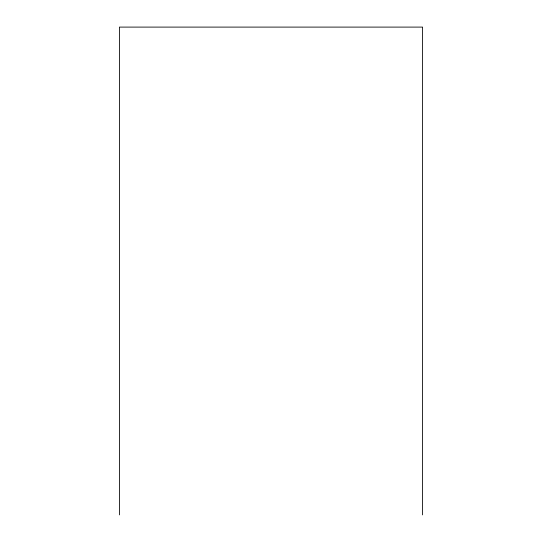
<?xml version="1.0" encoding="UTF-8"?>
<svg xmlns="http://www.w3.org/2000/svg" width="542" height="542" viewBox="0 0 542 542"><rect width="100%" height="100%" fill="white"/><g stroke="black" fill="none" stroke-linecap="round" stroke-linejoin="round"><path stroke-width="0.81" d="M422.591 514.9L422.591 27.1L119.409 27.1L119.409 514.9"/></g></svg>
